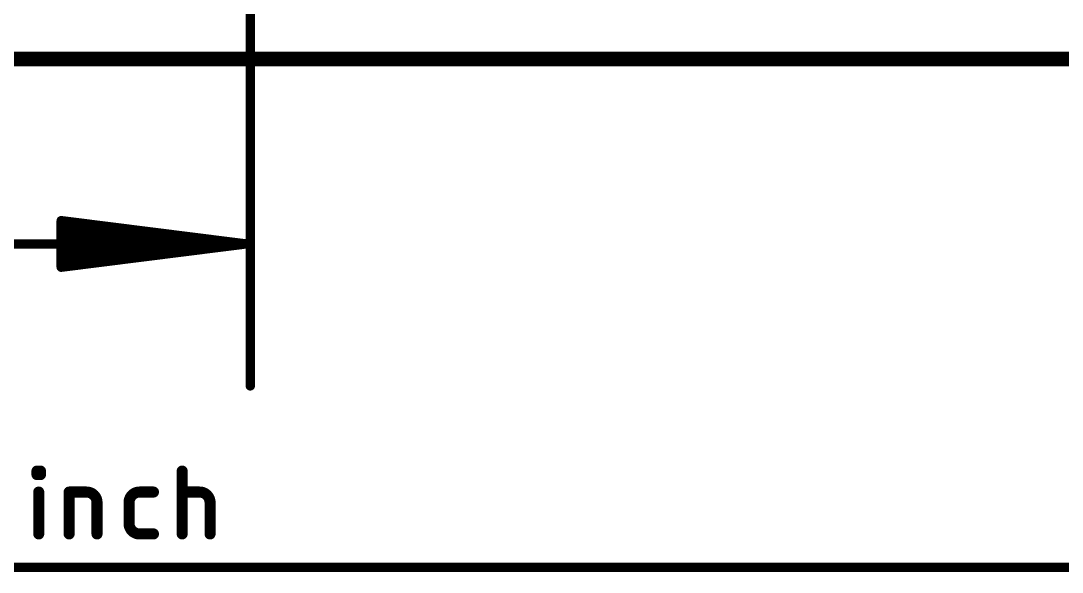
# Model space of a CAD drawing. Extents: x -22.2 to 64.4, y -24.7 to 14.1.
# Drawn here: x 19.7 to 34.03, y -7.05 to 0.53 of the extents above; entities that cross this region are included whole.
import ezdxf

# ---------------------------------------------------------------- set-up
doc = ezdxf.new("R2010")
doc.units = 0
for name, color, linetype in [('1', 12, 'CONTINUOUS'), ('16', 132, 'CONTINUOUS'), ('20', 31, 'CONTINUOUS'), ('47', 253, 'CONTINUOUS')]:
    doc.layers.add(name, color=color, linetype=linetype)

msp = doc.modelspace()

# ---------------------------------------------------------------- linework, layer by layer
at = {"layer": '1', "const_width": 0.2032}
msp.add_lwpolyline([(38.1, 0), (0, 0)], dxfattribs=at)
at = {"layer": '16', "const_width": 0.2032}
msp.add_lwpolyline([(38.1, 0), (0, 0)], dxfattribs=at)
at = {"layer": '20', "const_width": 0.2032}
msp.add_lwpolyline([(0, 0), (38.1, 0)], dxfattribs=at)
at = {"layer": '47'}
for points, const_width in [([(22.86, 6.985), (22.86, -4.49)], 0.13), ([(22.86, 0), (-5.76, 0)], 0.13), ([(22.795, -2.54), (20.26, -2.2208)], 0.13), ([(20.26, -2.2208), (20.26, -2.8592)], 0.13), ([(22.795, -2.54), (20.26, -2.28)], 0.13), ([(22.795, -2.54), (20.26, -2.41)], 0.13), ([(22.795, -2.54), (0.065, -2.54)], 0.13), ([(20.26, -2.8592), (22.795, -2.54)], 0.13), ([(20.26, -2.67), (22.795, -2.54)], 0.13), ([(20.26, -2.8), (22.795, -2.54)], 0.13), ([(19.9269, -5.7092), (19.9269, -5.6612)], 0.1524), ([(19.9269, -5.6612), (19.9749, -5.6612)], 0.1524), ([(19.9749, -5.6612), (19.9749, -5.7092)], 0.1524), ([(21.9231, -6.5248), (21.9231, -5.6612)], 0.1524), ([(19.9749, -5.7092), (19.9269, -5.7092)], 0.1524), ([(19.9509, -6.5248), (19.9509, -5.9491)], 0.1524), ([(20.3686, -6.5248), (20.3686, -5.9491)], 0.1524), ([(20.3686, -5.9491), (20.6085, -5.9491)], 0.1524), ([(21.337, -5.9491), (21.5289, -5.9491)], 0.1524), ([(21.9231, -5.9491), (22.1629, -5.9491)], 0.1524), ([(20.7524, -6.093), (20.7524, -6.5248)], 0.1524), ([(21.1931, -6.3809), (21.1931, -6.093)], 0.1524), ([(22.3069, -6.093), (22.3069, -6.5248)], 0.1524), ([(21.5289, -6.5248), (21.337, -6.5248)], 0.1524), ([(0.065, -6.985), (38.035, -6.985)], 0.13)]:
    msp.add_lwpolyline(points, dxfattribs=dict(at, const_width=const_width))
for points, const_width in [([(22.86, -0.0325, 1), (22.86, 0.0325)], 0.065), ([(20.2641, -2.1885, 1), (20.2559, -2.253)], 0.065), ([(20.2925, -2.2208, 1), (20.2275, -2.2208)], 0.065), ([(20.2633, -2.2477, 1), (20.2567, -2.3123)], 0.065), ([(20.2617, -2.3775, 1), (20.2583, -2.4425)], 0.065), ([(22.7991, -2.5722, 1), (22.7909, -2.5078)], 0.065), ([(22.7909, -2.5722, 1), (22.7991, -2.5078)], 0.065), ([(22.7983, -2.5723, 1), (22.7917, -2.5077)], 0.065), ([(22.7917, -2.5723, 1), (22.7983, -2.5077)], 0.065), ([(22.7933, -2.5725, 1), (22.7967, -2.5075)], 0.065), ([(22.7967, -2.5725, 1), (22.7933, -2.5075)], 0.065), ([(22.795, -2.5725, 1), (22.795, -2.5075)], 0.065), ([(20.2583, -2.6375, 1), (20.2617, -2.7025)], 0.065), ([(20.2567, -2.7677, 1), (20.2633, -2.8323)], 0.065), ([(20.2559, -2.827, 1), (20.2641, -2.8915)], 0.065), ([(20.2275, -2.8592, 1), (20.2925, -2.8592)], 0.065), ([(22.8275, -4.49, 1), (22.8925, -4.49)], 0.065), ([(19.965, -5.6612, 1), (19.8888, -5.6612)], 0.0762), ([(19.9269, -5.6231, 1), (19.9269, -5.6993)], 0.0762), ([(20.013, -5.6612, 1), (19.9368, -5.6612)], 0.0762), ([(19.9749, -5.6993, 1), (19.9749, -5.6231)], 0.0762), ([(21.9612, -5.6612, 1), (21.885, -5.6612)], 0.0762), ([(19.9269, -5.6711, 1), (19.9269, -5.7473)], 0.0762), ([(19.8888, -5.7092, 1), (19.965, -5.7092)], 0.0762), ([(19.9368, -5.7092, 1), (20.013, -5.7092)], 0.0762), ([(19.9749, -5.7473, 1), (19.9749, -5.6711)], 0.0762), ([(19.989, -5.9491, 1), (19.9128, -5.9491)], 0.0762), ([(20.4067, -5.9491, 1), (20.3305, -5.9491)], 0.0762), ([(20.3686, -5.911, 1), (20.3686, -5.9872)], 0.0762), ([(20.7524, -6.093, 0.4142), (20.6085, -5.9491)], 0.1524), ([(20.6085, -5.911, 1), (20.6085, -5.9872)], 0.0762), ([(20.6085, -5.9872, 1), (20.6085, -5.911)], 0.0762), ([(21.337, -5.9491, 0.4142), (21.1931, -6.093)], 0.1524), ([(21.337, -5.911, 1), (21.337, -5.9872)], 0.0762), ([(21.337, -5.9872, 1), (21.337, -5.911)], 0.0762), ([(21.5289, -5.9872, 1), (21.5289, -5.911)], 0.0762), ([(21.9231, -5.911, 1), (21.9231, -5.9872)], 0.0762), ([(22.3069, -6.093, 0.4142), (22.1629, -5.9491)], 0.1524), ([(22.1629, -5.911, 1), (22.1629, -5.9872)], 0.0762), ([(22.1629, -5.9872, 1), (22.1629, -5.911)], 0.0762), ([(20.7905, -6.093, 1), (20.7143, -6.093)], 0.0762), ([(20.7143, -6.093, 1), (20.7905, -6.093)], 0.0762), ([(21.2312, -6.093, 1), (21.155, -6.093)], 0.0762), ([(21.155, -6.093, 1), (21.2312, -6.093)], 0.0762), ([(22.345, -6.093, 1), (22.2688, -6.093)], 0.0762), ([(22.2688, -6.093, 1), (22.345, -6.093)], 0.0762), ([(21.1931, -6.3809, 0.4142), (21.337, -6.5248)], 0.1524), ([(21.2312, -6.3809, 1), (21.155, -6.3809)], 0.0762), ([(21.155, -6.3809, 1), (21.2312, -6.3809)], 0.0762), ([(19.9128, -6.5248, 1), (19.989, -6.5248)], 0.0762), ([(20.3305, -6.5248, 1), (20.4067, -6.5248)], 0.0762), ([(20.7143, -6.5248, 1), (20.7905, -6.5248)], 0.0762), ([(21.337, -6.4867, 1), (21.337, -6.5629)], 0.0762), ([(21.337, -6.5629, 1), (21.337, -6.4867)], 0.0762), ([(21.5289, -6.5629, 1), (21.5289, -6.4867)], 0.0762), ([(21.885, -6.5248, 1), (21.9612, -6.5248)], 0.0762), ([(22.2688, -6.5248, 1), (22.345, -6.5248)], 0.0762)]:
    msp.add_lwpolyline(points, format="xyb", dxfattribs=dict(at, const_width=const_width))

doc.saveas('drawing.dxf')
